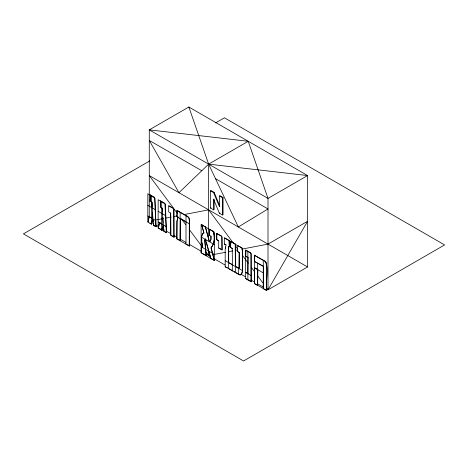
<?xml version="1.0" encoding="UTF-8"?>
<svg xmlns="http://www.w3.org/2000/svg" width="468" height="468" viewBox="0 0 468 468"><rect width="100%" height="100%" fill="white"/><g stroke="black" fill="none" stroke-linecap="round" stroke-linejoin="round"><path stroke-width="0.7" d="M201.129 248.882L201.462 246.934L202.369 247.461C202.498 242.997 199.935 237.627 202.697 233.561L203.902 232.988L201.632 224.541L203.902 232.988M201.69 246.806L201.129 252.878L201.129 224.517L214.338 232.14L214.338 260.506L211.191 247.718C214.906 243.266 215.14 236.498 213.268 231.256L209.506 229.355L209.506 235.486L211.115 236.153L211.021 239.557M201.661 237.984L201.802 235.925L202.925 233.427M228.46 268.655L228.46 246.425L229.507 246.765L229.373 241.506L228.975 240.324L224.611 237.808L224.383 244.074L226.097 244.799L225.184 249.116L225.184 266.766L240.119 275.049L241.295 274.435L242.114 273.136L242.611 271.095L242.611 250.749L242.091 247.9L237.288 245.39L237.288 251.527L239.335 252.445L239.335 266.813L239.136 267.988L238.306 268.205L238.306 274.342M225.529 248.286L225.757 246.893M238.908 268.123L239.107 252.574M148.198 221.288L149.204 216.503L152.825 218.591L151.913 202.234L150.082 201.176L150.31 194.91L154.381 197.262L155.037 198.643L155.99 226.816L153.627 225.453L152.825 219.258M158.529 227.249L159.535 222.464L163.156 224.552L162.244 208.201L160.413 207.143L160.641 200.877L164.713 203.229L165.368 204.604L166.549 232.649L158.155 228.068L158.155 199.707L164.952 203.878L166.321 232.777M205.54 239.013L204.902 240.376L206.189 255.797L204.674 240.505L204.908 239.487L205.54 239.013L206.107 241.067M152.597 219.393L151.369 224.149L147.824 222.101L147.824 193.74L154.621 197.917L155.99 226.816M151.369 195.788L151.369 224.149L152.65 219.937M162.805 226.582L161.7 230.11L163.156 225.225M177.261 220.317L178.092 217.082L176.863 216.637L177.091 210.372L188.013 216.678L189.136 218.012L189.517 220.276L189.283 246.039L176.863 238.867L176.863 221.095L178.092 217.082M266.748 289.084L268.006 289.809L307.587 221.265L268.006 244.109L241.857 249.146M241.067 274.57L242.377 271.229L242.377 250.883L241.862 248.034L224.383 237.943M210.033 241.465L210.793 239.692L210.887 236.281M210.735 240.651L209.371 241.728L205.657 228.378L205.236 227.097L204.51 226.465M201.129 252.878L214.338 260.506L210.963 247.853C214.677 243.401 214.911 236.632 213.039 231.391L213.268 231.256M266.719 288.072L268.006 289.809L307.587 266.965L307.587 175.564L188.856 107.014L149.274 129.864L149.274 216.912M149.83 160.875L23.4 233.871L243.576 360.986L444.6 244.928L224.424 117.807L215.572 122.92M268.006 289.809L268.006 198.409L248.221 141.289L208.64 164.139L178.957 192.699L149.274 140.418L201.79 170.732M150.082 201.176L152.141 202.1L152.322 206.406M160.413 207.143L160.641 200.877M162.244 208.201L162.624 211.653M149.204 216.503L148.052 221.967M168.714 205.803L173.306 208.184L173.973 209.512L173.956 237.188L170.68 235.299L170.68 213.069L168.714 211.934L168.714 205.803L173.078 208.319L173.745 209.646L173.956 237.188M170.68 213.069L170.914 235.164L174.184 237.054M214.145 199.731L214.145 209.559L213.607 209.869L210.471 208.055L210.471 190.856L211.004 190.546L214.145 192.36L219.638 205.557M153.627 225.453L156.218 226.682M159.535 222.464L158.383 227.934M210.471 190.856L213.607 192.67L214.145 192.36M180.133 218.527L181.537 219.071M213.607 209.869L213.607 199.333L214.145 199.029M219.913 206.212L219.381 206.523L219.381 195.998L219.913 195.694L223.055 197.502L223.055 214.707L222.522 215.011L219.381 213.203L213.607 199.333M219.381 195.998L222.522 197.812L223.055 197.502M185.995 221.914L182.707 219.749M210.471 208.055L211.004 207.751M219.381 213.203L219.913 212.893M176.863 238.867L177.091 220.966M180.361 218.398L180.133 240.757L180.133 212.396M205.236 227.097L205.891 228.244L209.371 241.728M209.506 235.486L209.734 229.221M216.625 233.462L221.417 235.966L222.054 236.849L222.037 249.947L218.702 248.022L218.702 240.798L216.625 239.598L216.625 233.462L221.189 236.094L221.82 236.978L222.037 249.947M216.625 239.598L218.702 240.798M228.975 240.324L229.273 246.899M218.702 248.022L221.709 249.491M239.136 267.988L238.534 268.076L235.714 266.444L235.585 245.08L235.188 243.916L230.806 241.383L230.578 247.654L232.444 248.461L231.356 247.835M228.46 246.425L229.507 246.765M235.188 243.916L235.486 272.715M214.566 260.372L210.6 258.342L205.312 239.142M230.578 247.654L230.806 241.383M237.288 251.527L239.335 252.445M228.46 262.519L232.444 264.56L232.216 248.596M225.184 266.766L227.308 267.725M251.135 281.748L250.947 253.779L250.392 252.96L245.331 250.035L245.331 278.396L251.135 281.748L251.176 253.65L250.62 252.825L246.004 250.158L245.77 256.423L248.093 257.499L247.864 273.727M248.093 257.499L245.77 256.423M263.268 288.75L263.496 266.391L254.364 261.384L254.364 255.247L265.315 261.308C269.591 269.931 265.058 281.221 266.783 290.517L263.268 288.75L263.268 260.389M254.364 261.384L263.496 266.391M254.364 267.731L257.862 269.486L257.634 285.498L254.364 283.608L254.364 267.731L263.268 272.873M266.555 290.651L266.555 268.392L266.116 262.22M245.331 278.396L251.363 281.613M254.364 283.608L254.592 255.119M152.106 220.72L153.516 220.446M155.639 220.036L163.414 218.544M166.239 218L171.183 217.047M174.014 216.503L176.84 215.959M183.906 214.596L208.64 209.839L233.163 242.869M205.633 251.48L208.64 255.54L210.056 255.265M212.881 254.721L225.605 252.275M228.431 251.731L232.672 250.912M235.498 250.368L237.621 249.959M248.221 141.289L149.274 129.864L268.006 198.409L307.587 175.564L208.64 164.139L188.856 107.014M239.3 274.652L240.347 274.915M215.496 178.647L268.006 208.962L238.323 226.974L208.64 164.139L208.64 239.581M307.587 266.965L149.274 175.564L177.237 213.232M201.632 224.541L205.464 226.968M176.863 210.506L187.785 216.813L188.908 218.146L189.283 220.41L189.283 246.039M254.364 255.247L265.087 261.442L265.888 262.355M176.863 216.637L189.283 223.809M224.383 244.074L225.869 244.934M147.824 205.353L155.265 209.652M158.155 211.32L165.596 215.613M201.433 237.147L214.338 244.6M248.093 273.593L245.331 272.265L251.135 275.611M147.824 215.97L155.721 220.527M158.155 221.931L166.052 226.494M201.462 246.934L214.338 254.37M225.184 260.635L242.377 270.557M151.17 222.358L153.697 223.815M156.224 225.272L158.751 226.734M161.91 228.554L163.8 229.648M166.327 231.11L170.75 233.661M173.909 235.48L177.062 237.305M180.221 239.13L185.907 242.412M189.066 244.232L201.696 251.527M206.119 254.077L210.536 256.634M213.695 258.453L225.061 265.017M240.85 274.131L245.273 276.687M250.959 279.969L254.744 282.157M257.903 283.977L263.589 287.258M149.824 222.99L151.597 224.014M158.974 228.273L161.928 229.981M166.549 232.649L163.958 231.414L162.928 225.354M177.635 239.049L180.361 240.622M189.517 245.905L185.995 244.138L185.995 215.777M201.995 253.112L206.417 255.668M228.571 268.456L232.988 271.007M234.252 271.732L238.668 274.283M255.136 283.795L263.496 288.621M264.046 288.937L266.783 290.517M235.743 246.349L237.463 248.666M242.196 255.042L248.221 263.156M251.234 267.21L254.674 271.844M257.687 275.904L263.706 284.017M181.543 219.024L185.843 224.821M189.283 229.46L202.621 247.426M213.607 192.67L219.381 206.523M206.487 242.442L210.828 258.213M163.385 226.57L163.613 227.916M163.841 229.261L164.069 230.607M152.937 219.931L153.282 221.949M153.51 223.3L153.738 224.646M202.123 242.98L202.439 245.875M201.72 238.692L201.889 240.809M162.858 217.386L163.098 223.119M152.556 212.139L152.796 217.872M257.634 263.273L257.634 285.498M247.864 251.497L247.864 279.858M232.321 264.753L232.321 270.884M228.688 246.297L228.688 262.39M222.522 197.812L222.522 215.011M216.854 233.333L216.854 239.464M208.64 250.462L208.64 255.54M177.091 210.372L177.091 216.508M161.7 201.749L161.7 230.11M150.31 194.91L150.31 201.047"/></g></svg>
